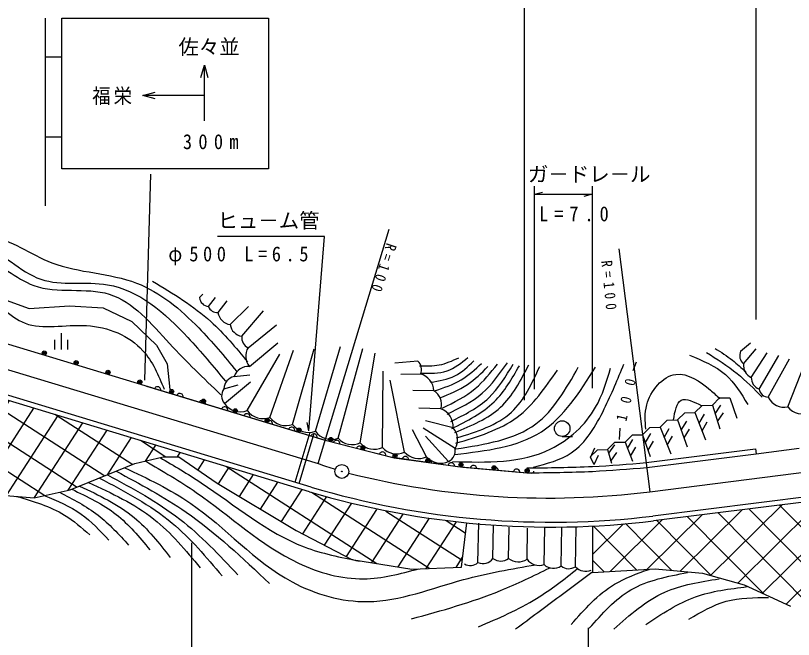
# Model space of a CAD drawing. Units: millimetres, scale not verified. Extents: x 40000 to 680000, y 20000 to 380000.
# Drawn here: x 335396 to 430600, y 260413 to 336826 of the extents above; entities that cross this region are included whole.
import ezdxf
from ezdxf.enums import TextEntityAlignment as Align

# ---------------------------------------------------------------- set-up
doc = ezdxf.new("R2010")
doc.units = ezdxf.units.MM
doc.header["$LTSCALE"] = 1000
doc.layers.add('M-BGD', color=7, linetype='Continuous', lineweight=25)
doc.styles.add('ＭＳ ゴシック', font='')
doc.styles.get('ＭＳ ゴシック').set_extended_font_data('MS Gothic')

msp = doc.modelspace()

# ---------------------------------------------------------------- hatches: boundary and pattern name
at = {"layer": 'M-BGD'}
h = msp.add_hatch(dxfattribs=at)
h.set_pattern_fill('USER', color=256, style=0, pattern_type=2)
h.set_pattern_definition([(57.2005, (-11807, 632603), (-2521.713, 1625.104), []), (147.2005, (-11807, 632603), (-1625.104, -2521.713), [])])
h.paths.add_polyline_path([(300718, 297963), (310688, 296134), (322721, 293294), (371272, 278542), (379132, 276421), (383385, 275678), (387706, 275003), (390679, 274696), (390573, 274706), (389979, 269270), (383894, 269032), (376556, 270225), (369755, 273745), (360090, 279559), (355377, 282781), (353468, 282781), (350007, 281945), (342073, 278724), (337658, 277769), (333184, 278127), (329127, 280096), (319298, 286300), (312377, 289283), (299887, 291930)])
h = msp.add_hatch(dxfattribs=at)
h.set_pattern_fill('USER', color=256, style=0, pattern_type=2)
h.set_pattern_definition([(224.7129, (-7607, 773189), (2110.664, -2131.923), []), (314.7129, (-7607, 773189), (2131.923, 2110.664), [])])
h.paths.add_polyline_path([(406016, 274215), (413474, 274929), (436494, 277823), (436533, 277123), (482659, 282924), (499306, 282841), (504899, 282073), (509407, 280395), (513435, 278045), (517271, 275120), (519716, 271140), (521443, 266729), (522593, 262461), (522737, 258145), (521682, 253446), (519549, 247873), (512287, 232954), (504195, 236893), (509138, 237697), (511023, 238668), (511994, 240610), (512108, 248722), (512794, 251921), (512508, 255634), (511137, 259919), (508197, 268117), (500953, 272311), (430234, 264505), (424589, 267102), (419451, 268513), (413693, 269078), (406016, 268626)])

# ---------------------------------------------------------------- linework, layer by layer
for p, q in [((397695, 289716), (397695, 344615)), ((425977, 344615), (425977, 299591)), ((339061, 313533), (339061, 336490)), ((339061, 331759), (341061, 331759)), ((358511, 323926), (358511, 330751)), ((358511, 327028), (350988, 327028)), ((339061, 321987), (341061, 321987)), ((351896, 317401), (351166, 292162)), ((398895, 291050), (398895, 315932)), ((398895, 314932), (399895, 315212)), ((405966, 315932), (405966, 291184)), ((398895, 314932), (405966, 314932)), ((405966, 314932), (404966, 314652)), ((372427, 281954), (381120, 310667)), ((409222, 308259), (413025, 278501)), ((357893, 302276), (358311, 302693)), ((358994, 301175), (359856, 302280)), ((360173, 300467), (361289, 301896)), ((361667, 298974), (363893, 301199)), ((363083, 297558), (365757, 300651)), ((324623, 299561), (373296, 284825)), ((363869, 296143), (367322, 298963)), ((340163, 297113), (340163, 295913)), ((340963, 297913), (340963, 295913)), ((341763, 297113), (341763, 295913)), ((323753, 296690), (372427, 281954)), ((364026, 293863), (367487, 296739)), ((372093, 285906), (375147, 296286)), ((424137, 295714), (425324, 296723)), ((363743, 288453), (367734, 295339)), ((366526, 287604), (369422, 295833)), ((369310, 286755), (371935, 295997)), ((374877, 285057), (377907, 296039)), ((377581, 284490), (379389, 295462)), ((424493, 294170), (426037, 296011)), ((425443, 292508), (427402, 295536)), ((426393, 291083), (428827, 295180)), ((429896, 288887), (432567, 295655)), ((384626, 294492), (381819, 294268)), ((411000, 293355), (411399, 294402)), ((427521, 290074), (430133, 294764)), ((371383, 278508), (322710, 293244)), ((371557, 279082), (322884, 293818)), ((380286, 283924), (380378, 293279)), ((362139, 292605), (364068, 292826)), ((384941, 292919), (382561, 292867)), ((360881, 291111), (362627, 291591)), ((360960, 289302), (364151, 291961)), ((382991, 283358), (381243, 292167)), ((386592, 290875), (384002, 290890)), ((422820, 290015), (423651, 287521)), ((387457, 288673), (384743, 288749)), ((420683, 289110), (421573, 286215)), ((421010, 288045), (421731, 289104)), ((418545, 288204), (419852, 284850)), ((419053, 286900), (419695, 288008)), ((421304, 287089), (422025, 288148)), ((371282, 285952), (371083, 286971)), ((388951, 286315), (385567, 287184)), ((416408, 287299), (417596, 284019)), ((416866, 286035), (417534, 287128)), ((419416, 285968), (420058, 287076)), ((369635, 279662), (371462, 285812)), ((370114, 279519), (371942, 285670)), ((385696, 282792), (383961, 286072)), ((389187, 283799), (385279, 286278)), ((409298, 284903), (409395, 286270)), ((412474, 284537), (413147, 285627)), ((413025, 278501), (473888, 286280)), ((414271, 286394), (415577, 283128)), ((414776, 285132), (415407, 286247)), ((417206, 285095), (417874, 286187)), ((373296, 284825), (381720, 282672)), ((388400, 282226), (385567, 285330)), ((402300, 285288), (403550, 285288)), ((410300, 283784), (410951, 284887)), ((412134, 285488), (413084, 282832)), ((412811, 283595), (413483, 284685)), ((415147, 284204), (415778, 285318)), ((405751, 282714), (406288, 283877)), ((407988, 283224), (408732, 284266)), ((409997, 284583), (410887, 282238)), ((410655, 282850), (411306, 283952)), ((412576, 282073), (425962, 283756)), ((482550, 284218), (413399, 275525)), ((425962, 283756), (426037, 283161)), ((426037, 283161), (431294, 283821)), ((405723, 282772), (406138, 281941)), ((406199, 281820), (406735, 282983)), ((407860, 283678), (408335, 282000)), ((408261, 282262), (409005, 283304)), ((412651, 281478), (426037, 283161)), ((482625, 283623), (413474, 274929)), ((381720, 282672), (390132, 281513)), ((390132, 281513), (397986, 280826)), ((397986, 280826), (398484, 280783)), ((391990, 269827), (392080, 274658)), ((393825, 270328), (393901, 274434)), ((403919, 269327), (404010, 274225)), ((395744, 270328), (395815, 274176)), ((397996, 270245), (398067, 274045)), ((400082, 269577), (400166, 274120)), ((402167, 269410), (402255, 274155)), ((356955, 254928), (356955, 272232)), ((405470, 261839), (405470, 242363))]:
    msp.add_line(p, q, dxfattribs=at)
msp.add_lwpolyline([(366345, 318055), (341061, 318055), (341061, 336490), (366345, 336490)], close=True, dxfattribs=at)
for points in [[(358091, 329251), (358511, 330751), (358931, 329251)], [(352488, 326608), (350988, 327028), (352488, 327448)], [(371282, 285952), (373192, 309745), (360108, 309745)], [(318109, 301490), (321097, 303691), (324557, 305264), (328802, 305342), (332341, 304320), (334228, 301961), (337058, 300939), (342012, 301254), (346100, 301018), (349638, 299367), (352626, 296457), (353963, 294177), (354277, 291032)], [(300449, 297966), (299887, 291930), (312377, 289283), (319298, 286300), (329127, 280096), (333184, 278127), (337658, 277769), (342073, 278724), (350007, 281945), (353468, 282781), (355377, 282781), (360090, 279559), (369755, 273745), (376556, 270225), (383894, 269032), (389979, 269270), (390635, 274699)], [(351425, 291447), (373145, 284871), (381276, 282785), (389488, 281602), (398042, 280822)], [(353174, 290917), (353172, 291018), (353149, 291109), (353095, 291208), (353033, 291277), (352950, 291336), (352828, 291373), (352726, 291370), (352636, 291347), (352536, 291294), (352467, 291231), (352409, 291149)], [(355908, 290089), (355905, 290190), (355883, 290281), (355829, 290381), (355767, 290450), (355684, 290508), (355562, 290545), (355460, 290542), (355370, 290520), (355270, 290466), (355201, 290404), (355143, 290321)], [(358642, 289261), (358639, 289363), (358617, 289453), (358563, 289553), (358501, 289622), (358418, 289680), (358295, 289718), (358194, 289715), (358104, 289692), (358004, 289639), (357935, 289576), (357877, 289493)], [(405723, 282772), (406610, 283652), (407860, 283678), (408747, 284558), (409997, 284583), (410884, 285463), (412134, 285488), (413022, 286368), (414271, 286394), (415159, 287274), (416408, 287299), (417296, 288179), (418545, 288204), (419433, 289084), (420683, 289110), (421570, 289990), (422820, 290015)], [(361376, 288434), (361373, 288535), (361351, 288625), (361297, 288725), (361235, 288794), (361152, 288853), (361029, 288890), (360928, 288887), (360838, 288864), (360738, 288811), (360669, 288748), (360610, 288666)], [(364110, 287606), (364107, 287707), (364084, 287798), (364031, 287897), (363968, 287967), (363886, 288025), (363763, 288062), (363662, 288059), (363572, 288037), (363472, 287983), (363403, 287921), (363344, 287838)], [(366844, 286778), (366841, 286880), (366818, 286970), (366765, 287070), (366702, 287139), (366620, 287197), (366497, 287234), (366396, 287232), (366306, 287209), (366206, 287155), (366137, 287093), (366078, 287010)], [(369578, 285951), (369575, 286052), (369552, 286142), (369499, 286242), (369436, 286311), (369354, 286370), (369231, 286407), (369130, 286404), (369040, 286381), (368940, 286328), (368871, 286265), (368812, 286182)], [(372312, 285123), (372309, 285224), (372286, 285315), (372233, 285414), (372170, 285483), (372088, 285542), (371965, 285579), (371864, 285576), (371773, 285553), (371674, 285500), (371605, 285437), (371546, 285355)], [(375088, 284367), (375080, 284468), (375054, 284557), (374996, 284655), (374930, 284721), (374845, 284776), (374721, 284808), (374620, 284800), (374531, 284774), (374434, 284716), (374367, 284650), (374312, 284565)], [(377896, 283649), (377888, 283750), (377862, 283840), (377804, 283937), (377738, 284003), (377653, 284058), (377529, 284090), (377428, 284083), (377339, 284056), (377242, 283998), (377175, 283933), (377121, 283848)], [(380704, 282932), (380697, 283033), (380670, 283122), (380612, 283219), (380546, 283286), (380461, 283340), (380337, 283372), (380236, 283365), (380147, 283338), (380050, 283281), (379983, 283215), (379929, 283130)], [(383518, 282424), (383500, 282524), (383463, 282609), (383395, 282700), (383322, 282758), (383231, 282803), (383105, 282820), (383005, 282802), (382919, 282765), (382829, 282697), (382771, 282624), (382726, 282533)], [(386322, 282038), (386304, 282137), (386267, 282223), (386199, 282313), (386126, 282372), (386035, 282417), (385909, 282434), (385809, 282415), (385723, 282379), (385633, 282311), (385575, 282238), (385530, 282147)], [(389126, 281652), (389108, 281751), (389071, 281837), (389003, 281927), (388930, 281986), (388839, 282030), (388713, 282048), (388613, 282029), (388527, 281993), (388437, 281924), (388379, 281852), (388334, 281761)], [(391849, 281363), (391825, 281461), (391785, 281545), (391712, 281632), (391636, 281687), (391543, 281727), (391416, 281738), (391317, 281715), (391234, 281674), (391147, 281601), (391092, 281526), (391052, 281433)], [(394485, 281132), (394462, 281231), (394421, 281315), (394348, 281401), (394273, 281456), (394180, 281496), (394052, 281508), (393954, 281484), (393870, 281443), (393784, 281371), (393729, 281295), (393688, 281202)], [(397122, 280902), (397099, 281000), (397058, 281084), (396985, 281171), (396909, 281226), (396817, 281266), (396689, 281277), (396591, 281254), (396507, 281213), (396420, 281140), (396365, 281064), (396325, 280972)], [(398805, 281006), (398801, 280966), (398776, 280908), (398742, 280861), (398688, 280815), (398635, 280790), (398564, 280776), (398484, 280783)], [(406016, 274215), (406016, 268626), (413693, 269078), (419451, 268513), (424589, 267102), (430234, 264505)]]:
    msp.add_lwpolyline(points, dxfattribs=at)
for centre, radius in [((338914, 295495), 250), ((338914, 295495), 150), ((338914, 295495), 50), ((342811, 294316), 250), ((342811, 294316), 150), ((342811, 294316), 50), ((346707, 293136), 250), ((346707, 293136), 150), ((346707, 293136), 50), ((350604, 291956), 250), ((350604, 291956), 150), ((350604, 291956), 50), ((354501, 290777), 250), ((354501, 290777), 150), ((354501, 290777), 50), ((358397, 289597), 250), ((358397, 289597), 150), ((358397, 289597), 50), ((362294, 288417), 250), ((362294, 288417), 150), ((362294, 288417), 50), ((366190, 287237), 250), ((366190, 287237), 150), ((366190, 287237), 50), ((402300, 286238), 950), ((370087, 286058), 250), ((370087, 286058), 150), ((370087, 286058), 50), ((373981, 284908), 250), ((373981, 284908), 150), ((373981, 284908), 50), ((377925, 283900), 250), ((377925, 283900), 150), ((377925, 283900), 50), ((381844, 282907), 250), ((381844, 282907), 150), ((381844, 282907), 50), ((375329, 280993), 850), ((385877, 282352), 250), ((385877, 282352), 150), ((385877, 282352), 50), ((389910, 281796), 250), ((389910, 281796), 150), ((389910, 281796), 50), ((375329, 280993), 34), ((393952, 281430), 250), ((393952, 281430), 150), ((393952, 281430), 50), ((398008, 281075), 250), ((398008, 281075), 150), ((398008, 281075), 50)]:
    msp.add_circle(centre, radius, dxfattribs=at)
for centre, radius, start, end in [((359177, 302459), 1297, 188.1301, 261.8699), ((360055, 301608), 1146, 202.16635, 275.90614), ((361916, 300716), 1761, 188.1301, 261.8699), ((363318, 299209), 1668, 188.1301, 261.8699), ((364419, 297375), 1349, 172.18469, 245.9245), ((365468, 295108), 1905, 147.07529, 220.81508), ((425344, 295180), 1320, 156.12473, 229.86452), ((383735, 293496), 1336, 334.44003, 48.17984), ((363921, 291976), 1890, 86.82016, 160.55997), ((426076, 293973), 1595, 172.87497, 246.61478), ((362506, 291019), 1628, 103.02921, 176.76898), ((384404, 290796), 2190, 2.05765, 75.79745), ((426868, 292429), 1427, 176.82016, 250.55997), ((362126, 290259), 1508, 145.61966, 219.35945), ((385557, 289198), 1971, 344.57785, 58.31763), ((427630, 291331), 1261, 191.30994, 265.04973), ((429500, 291064), 2212, 206.56505, 280.30484), ((362917, 290733), 2425, 216.16396, 289.90375), ((386631, 286498), 2327, 355.47754, 69.21735), ((431726, 290421), 2388, 219.95755, 293.69734), ((365701, 289884), 2425, 216.16396, 289.90375), ((368484, 289035), 2425, 216.16396, 289.90375), ((371268, 288186), 2425, 216.16396, 289.90375), ((374051, 287337), 2425, 216.16396, 289.90375), ((387391, 284899), 2106, 328.48593, 42.22571), ((376606, 286577), 2303, 221.30861, 295.04842), ((379311, 286011), 2303, 221.30861, 295.04842), ((382016, 285444), 2303, 221.30861, 295.04842), ((387745, 283536), 1465, 296.56505, 10.30485), ((384721, 284878), 2303, 221.30861, 295.04842), ((387425, 284312), 2303, 221.30861, 295.04842), ((405306, 376394), 100000, 250.80414, 252.06897), ((400654, 377733), 100000, 255.81723, 277.10649), ((401022, 377778), 103000, 253.37749, 276.90187), ((401022, 377778), 103600, 253.37621, 276.90341), ((391045, 270856), 1397, 238.8407, 312.58049), ((392574, 271301), 1585, 248.38522, 322.12502), ((394785, 271607), 1599, 233.1301, 306.8699), ((396926, 271788), 1878, 231.009, 304.74879), ((399484, 271301), 1825, 215.38544, 289.12523), ((401236, 270884), 1743, 228.55618, 302.29597), ((403099, 270537), 1462, 230.40379, 304.14359), ((405156, 270397), 1636, 220.86533, 294.60512)]:
    msp.add_arc(centre, radius, start, end, dxfattribs=at)
for points, knots in [([(279406, 311660), (282176, 310846), (284947, 310031), (287777, 310307), (289544, 310478), (291335, 311075), (292780, 312038), (294196, 312982), (295281, 314278), (296725, 315406), (297611, 316110), (298630, 316742), (299611, 316753), (300876, 316785), (302097, 315762), (303267, 314828), (305303, 313220), (307159, 311913), (309232, 310884), (313513, 308396), (318670, 307291), (323759, 307901), (326354, 308260), (328958, 309137), (331263, 308575), (333790, 307929), (335909, 305438), (338479, 304534), (341021, 303666), (343982, 304307), (346657, 303861), (350484, 303222), (353724, 300356), (356470, 297415), (358130, 295637), (359609, 293832), (361088, 292027)], [0, 0, 0, 0, 1, 1, 1, 2, 2, 2, 3, 3, 3, 4, 4, 4, 5, 5, 5, 6, 6, 6, 7, 7, 7, 8, 8, 8, 9, 9, 9, 10, 10, 10, 11, 11, 11, 12, 12, 12, 12]), ([(302978, 316656), (304171, 315451), (305365, 314246), (306730, 313289), (308350, 312153), (310212, 311367), (312118, 310691), (315873, 309361), (319797, 308461), (323759, 308863), (326647, 309207), (329535, 310228), (332225, 309826), (334830, 309412), (337207, 307565), (339826, 306554), (343199, 305287), (346939, 305317), (350216, 304053), (353090, 302944), (355608, 300840), (357817, 298569), (359472, 296868), (360953, 295073), (362435, 293278)], [0, 0, 0, 0, 1, 1, 1, 2, 2, 2, 3, 3, 3, 4, 4, 4, 5, 5, 5, 6, 6, 6, 7, 7, 7, 8, 8, 8, 8]), ([(279274, 309739), (282135, 309141), (284997, 308543), (287970, 308767), (290131, 308930), (292350, 309528), (293935, 310980), (295172, 312114), (296022, 313769), (297494, 314444), (298297, 314816), (299283, 314888), (300188, 314732), (301532, 314524), (302720, 313798), (303844, 313000), (305606, 311733), (307172, 310362), (308943, 309345), (313237, 306610), (318739, 305977), (324048, 306651), (326586, 307001), (329110, 307723), (331360, 307132), (333533, 306531), (335399, 304588), (337613, 303764), (340516, 302727), (344008, 303579), (346849, 302706), (349774, 301807), (352009, 299081), (354257, 296645), (356334, 294395), (358422, 292393), (360511, 290391)], [0, 0, 0, 0, 1, 1, 1, 2, 2, 2, 3, 3, 3, 4, 4, 4, 5, 5, 5, 6, 6, 6, 7, 7, 7, 8, 8, 8, 9, 9, 9, 10, 10, 10, 11, 11, 11, 12, 12, 12, 12]), ([(279146, 307893), (281863, 307739), (284580, 307585), (287392, 307324), (288407, 307230), (289435, 307122), (290375, 307324), (292057, 307686), (293460, 309041), (295089, 309826), (296698, 310601), (298526, 310827), (300284, 310691), (303151, 310567), (305880, 309375), (308558, 308190), (310573, 307266), (312540, 306351), (314619, 305881), (317545, 305135), (320663, 305309), (323759, 305015), (326398, 304813), (329058, 304379), (331263, 302995), (333113, 301809), (334618, 299859), (336555, 299146), (338744, 298296), (341427, 299021), (344059, 298858), (346716, 298693), (349321, 297625), (350986, 295779), (352168, 294469), (352876, 292767), (353584, 291065)], [0, 0, 0, 0, 1, 1, 1, 2, 2, 2, 3, 3, 3, 4, 4, 4, 5, 5, 5, 6, 6, 6, 7, 7, 7, 8, 8, 8, 9, 9, 9, 10, 10, 10, 11, 11, 11, 12, 12, 12, 12]), ([(352172, 304283), (354669, 302779), (357167, 301274), (359296, 299351), (360933, 297872), (362352, 296145), (363771, 294418)], [0, 0, 0, 0, 1, 1, 1, 2, 2, 2, 2]), ([(417884, 295224), (419466, 294573), (421049, 293922), (422268, 292849), (423385, 291867), (424196, 290532), (425008, 289196)], [0, 0, 0, 0, 1, 1, 1, 2, 2, 2, 2]), ([(419952, 295577), (421239, 294757), (422527, 293936), (423704, 292980), (424793, 292095), (425788, 291094), (426783, 290093)], [0, 0, 0, 0, 1, 1, 1, 2, 2, 2, 2]), ([(421010, 296058), (421733, 295600), (422457, 295141), (423127, 294615), (423698, 294167), (424230, 293669), (424762, 293172)], [0, 0, 0, 0, 1, 1, 1, 2, 2, 2, 2]), ([(384836, 293942), (385649, 293916), (386462, 293890), (387241, 294038), (388068, 294195), (388857, 294550), (389646, 294904)], [0, 0, 0, 0, 1, 1, 1, 2, 2, 2, 2]), ([(385003, 293032), (386112, 292998), (387220, 292965), (388200, 293306), (389129, 293630), (389943, 294290), (390758, 294950)], [0, 0, 0, 0, 1, 1, 1, 2, 2, 2, 2]), ([(386183, 291921), (387225, 292081), (388268, 292240), (389165, 292691), (390023, 293122), (390749, 293821), (391474, 294519)], [0, 0, 0, 0, 1, 1, 1, 2, 2, 2, 2]), ([(386664, 290863), (387800, 291235), (388935, 291608), (389935, 292210), (390844, 292757), (391640, 293494), (392436, 294230)], [0, 0, 0, 0, 1, 1, 1, 2, 2, 2, 2]), ([(388200, 288009), (389724, 288752), (391248, 289496), (392493, 290566), (393705, 291608), (394651, 292959), (395598, 294311)], [0, 0, 0, 0, 1, 1, 1, 2, 2, 2, 2]), ([(387337, 289997), (388509, 290468), (389681, 290939), (390705, 291633), (391617, 292252), (392412, 293049), (393206, 293845)], [0, 0, 0, 0, 1, 1, 1, 2, 2, 2, 2]), ([(387626, 288746), (389053, 289451), (390480, 290155), (391667, 291152), (392681, 292003), (393521, 293069), (394361, 294134)], [0, 0, 0, 0, 1, 1, 1, 2, 2, 2, 2]), ([(388684, 287111), (390347, 287941), (392010, 288771), (393302, 289997), (394513, 291145), (395399, 292640), (396285, 294134)], [0, 0, 0, 0, 1, 1, 1, 2, 2, 2, 2]), ([(388780, 286245), (390662, 287178), (392544, 288112), (393976, 289516), (395233, 290749), (396144, 292345), (397054, 293942)], [0, 0, 0, 0, 1, 1, 1, 2, 2, 2, 2]), ([(388877, 282204), (393081, 282083), (397285, 281963), (400903, 283744), (403137, 284844), (405147, 286669), (406387, 288843), (407238, 290336), (407727, 291995), (408215, 293653)], [0, 0, 0, 0, 1, 1, 1, 2, 2, 2, 3, 3, 3, 3]), ([(389165, 285764), (391197, 286603), (393230, 287442), (394745, 288843), (396230, 290215), (397220, 292126), (398209, 294038)], [0, 0, 0, 0, 1, 1, 1, 2, 2, 2, 2]), ([(389165, 283070), (392996, 283521), (396828, 283972), (399748, 285860), (402500, 287639), (404443, 290694), (406387, 293749)], [0, 0, 0, 0, 1, 1, 1, 2, 2, 2, 2]), ([(389261, 283744), (392862, 284304), (396463, 284864), (399075, 286822), (401274, 288471), (402772, 291110), (404270, 293749)], [0, 0, 0, 0, 1, 1, 1, 2, 2, 2, 2]), ([(389296, 284447), (391982, 285254), (394667, 286062), (396786, 287643), (398757, 289115), (400237, 291256), (401718, 293397)], [0, 0, 0, 0, 1, 1, 1, 2, 2, 2, 2]), ([(389358, 285090), (391851, 285870), (394345, 286649), (396092, 288265), (397634, 289691), (398595, 291768), (399556, 293845)], [0, 0, 0, 0, 1, 1, 1, 2, 2, 2, 2]), ([(398786, 281531), (400432, 281951), (402078, 282371), (403404, 283263), (405214, 284480), (406427, 286579), (407445, 288650), (408350, 290492), (409100, 292313), (409850, 294134)], [0, 0, 0, 0, 1, 1, 1, 2, 2, 2, 3, 3, 3, 3]), ([(412544, 286149), (412461, 287138), (412378, 288126), (412640, 289131), (413094, 290873), (414582, 292663), (416200, 292883), (417654, 293081), (419214, 292011), (420433, 290959), (420844, 290605), (421216, 290253), (421588, 289901)], [0, 0, 0, 0, 1, 1, 1, 2, 2, 2, 3, 3, 3, 4, 4, 4, 4]), ([(415911, 287303), (416104, 288362), (416296, 289420), (416873, 289709), (417451, 289997), (418413, 289516), (419375, 289035)], [0, 0, 0, 0, 1, 1, 1, 2, 2, 2, 2]), ([(351290, 282255), (353399, 281031), (355509, 279808), (357513, 278423), (361683, 275540), (365392, 271956), (370020, 269764), (372519, 268580), (375285, 267802), (378005, 267840), (380270, 267871), (382501, 268468), (384733, 269065)], [0, 0, 0, 0, 1, 1, 1, 2, 2, 2, 3, 3, 3, 4, 4, 4, 4]), ([(353083, 282688), (354777, 281693), (356472, 280699), (358123, 279606), (362274, 276859), (366151, 273492), (370727, 271751), (372877, 270933), (375181, 270475), (377486, 270016)], [0, 0, 0, 0, 1, 1, 1, 2, 2, 2, 3, 3, 3, 3]), ([(397973, 281426), (400650, 281448), (403327, 281470), (405998, 281601), (408204, 281710), (410406, 281893), (412608, 282076)], [0, 0, 0, 0, 1, 1, 1, 2, 2, 2, 2]), ([(347719, 281016), (350640, 279452), (353560, 277889), (356262, 276017), (359931, 273477), (363195, 270370), (366460, 267263)], [0, 0, 0, 0, 1, 1, 1, 2, 2, 2, 2]), ([(348762, 281440), (351547, 280122), (354332, 278804), (356839, 277076), (361129, 274120), (364607, 269966), (369250, 267455), (372072, 265929), (375324, 265010), (378486, 265050), (382476, 265100), (386321, 266677), (390224, 267744), (393152, 268544), (396114, 269058), (399075, 269572)], [0, 0, 0, 0, 1, 1, 1, 2, 2, 2, 3, 3, 3, 4, 4, 4, 5, 5, 5, 5]), ([(397986, 280826), (400668, 280848), (403350, 280870), (406026, 281002), (408237, 281110), (410444, 281294), (412651, 281478)], [0, 0, 0, 0, 1, 1, 1, 2, 2, 2, 2]), ([(345654, 280178), (348778, 278533), (351902, 276888), (354561, 274674), (356825, 272788), (358753, 270488), (360680, 268189)], [0, 0, 0, 0, 1, 1, 1, 2, 2, 2, 2]), ([(346643, 280579), (349709, 278920), (352775, 277262), (355492, 275152), (358075, 273146), (360343, 270734), (362612, 268321)], [0, 0, 0, 0, 1, 1, 1, 2, 2, 2, 2]), ([(343234, 279195), (345596, 278080), (347958, 276964), (349912, 275344), (351587, 273956), (352963, 272196), (354338, 270437)], [0, 0, 0, 0, 1, 1, 1, 2, 2, 2, 2]), ([(344343, 279646), (347147, 278335), (349951, 277025), (352317, 275152), (354446, 273467), (356220, 271327), (357994, 269187)], [0, 0, 0, 0, 1, 1, 1, 2, 2, 2, 2]), ([(338906, 278039), (340483, 277387), (342060, 276735), (343418, 275770), (344669, 274881), (345733, 273727), (346797, 272573)], [0, 0, 0, 0, 1, 1, 1, 2, 2, 2, 2]), ([(340768, 278442), (342408, 277593), (344048, 276744), (345487, 275633), (346859, 274573), (348049, 273275), (349239, 271977)], [0, 0, 0, 0, 1, 1, 1, 2, 2, 2, 2]), ([(342274, 278805), (344177, 277902), (346081, 276998), (347699, 275729), (349253, 274510), (350545, 272955), (351836, 271399)], [0, 0, 0, 0, 1, 1, 1, 2, 2, 2, 2]), ([(335526, 277940), (337575, 277337), (339624, 276733), (341395, 275642), (342493, 274965), (343483, 274101), (344474, 273236)], [0, 0, 0, 0, 1, 1, 1, 2, 2, 2, 2]), ([(383874, 262933), (387551, 263950), (391228, 264967), (394745, 266397), (396802, 267233), (398804, 268210), (400807, 269187)], [0, 0, 0, 0, 1, 1, 1, 2, 2, 2, 2]), ([(392052, 261971), (394493, 263013), (396934, 264054), (399171, 265435), (400922, 266515), (402548, 267803), (404174, 269090)], [0, 0, 0, 0, 1, 1, 1, 2, 2, 2, 2]), ([(396603, 261704), (398399, 263044), (400195, 264384), (401992, 265723), (403300, 266698), (404610, 267672), (405919, 268646)], [0, 0, 0, 0, 1, 1, 1, 2, 2, 2, 2]), ([(403404, 262260), (405032, 264103), (406661, 265947), (408696, 267166), (409996, 267946), (411462, 268470), (412929, 268994)], [0, 0, 0, 0, 1, 1, 1, 2, 2, 2, 2]), ([(405617, 261779), (407191, 263569), (408765, 265360), (410716, 266493), (412751, 267675), (415197, 268142), (417643, 268609)], [0, 0, 0, 0, 1, 1, 1, 2, 2, 2, 2]), ([(408599, 261682), (410574, 263426), (412549, 265170), (414853, 266204), (416894, 267121), (419193, 267480), (421491, 267840)], [0, 0, 0, 0, 1, 1, 1, 2, 2, 2, 2]), ([(412544, 262260), (414500, 263557), (416457, 264854), (418605, 265627), (420610, 266348), (422783, 266613), (424955, 266878)], [0, 0, 0, 0, 1, 1, 1, 2, 2, 2, 2]), ([(417793, 262892), (419275, 263766), (420758, 264640), (422359, 265084), (424011, 265541), (425788, 265541), (427565, 265540)], [0, 0, 0, 0, 1, 1, 1, 2, 2, 2, 2])]:
    msp.add_open_spline(points, degree=3, knots=knots, dxfattribs=at)

# ---------------------------------------------------------------- texts
at = {"layer": 'M-BGD', "style": 'ＭＳ ゴシック'}
for s, p in [('佐々並', (355331, 331526)), ('ガ－ドレ－ル', (398104, 315931)), ('ヒュ－ム管', (360108, 310245))]:
    msp.add_text(s, height=1833, dxfattribs=at).set_placement(p, align=Align.BOTTOM_LEFT)
at = {"layer": 'M-BGD', "char_height": 1833, "attachment_point": 7, "style": 'ＭＳ ゴシック'}
for s, insert in [('\\T1.16;\\W0.9;福栄', (344784, 325864)), ('\\T1.69;\\W0.9;300m', (355874, 320435)), ('\\T1.65;\\W0.9;L=7.0', (399464, 311599)), ('\\T1.5;\\W0.9;φ500\\~L=6.5', (354098, 306220))]:
    msp.add_mtext(s, dxfattribs=dict(at, insert=insert))
at = {"layer": 'M-BGD', "char_height": 1320, "attachment_point": 7, "style": 'ＭＳ ゴシック'}
for s, insert, rotation in [('\\T1.63;\\W0.9;R=100', (380799, 309054), 251.8), ('\\T1.63;\\W0.9;R=100', (407061, 306773), 275.7), ('\\T2.76;\\W0.9;100', (410163, 287039), 77)]:
    msp.add_mtext(s, dxfattribs=dict(at, insert=insert, rotation=rotation))

doc.saveas('drawing.dxf')
